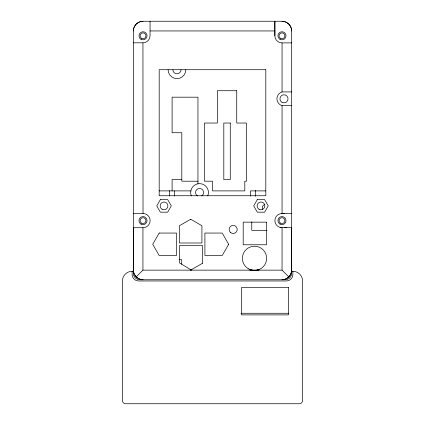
<?xml version="1.0" encoding="UTF-8"?>
<svg xmlns="http://www.w3.org/2000/svg" width="425" height="425" viewBox="0 0 425 425"><rect width="100%" height="100%" fill="white"/><g stroke="black" fill="none" stroke-linecap="round" stroke-linejoin="round"><path stroke-width="0.64" d="M133.333 270.056A9.695 9.695 0 0 0 143.028 279.751C137.838 279.762 133.296 275.267 133.333 270.056L133.333 227.715L143.028 227.726A7.108 7.108 0 0 0 150.137 220.617A7.108 7.108 0 0 0 143.028 213.509L133.333 213.52M280.213 227.497L291.667 227.715L291.667 270.056L291.337 272.568L290.371 274.906L288.851 276.914L282.057 270.141L282.057 227.715A7.098 7.098 0 0 1 274.874 220.702A7.098 7.098 0 0 1 281.887 213.52L284.543 213.52M282.057 213.52L282.057 105.628L280.436 104.959A7.108 7.108 0 0 1 280.436 92.645L282.057 91.912L291.667 91.912M133.333 30.945C133.301 25.755 137.838 21.218 143.028 21.25L281.972 21.25C287.162 21.218 291.699 25.755 291.667 30.945L291.667 273.291A6.46 6.46 0 0 1 285.202 279.751L139.798 279.751A6.46 6.46 0 0 1 133.333 273.291L133.333 30.945A9.695 9.695 0 0 1 143.028 21.25M274.874 35.711L274.863 21.25L274.863 35.79A7.108 7.108 0 0 0 281.972 42.904L291.667 42.888M136.149 276.919L142.943 270.141L251.828 270.141M288.851 276.914L286.817 278.449L284.479 279.411L281.972 279.751A9.695 9.695 0 0 0 291.667 270.056M257.64 270.05L254.506 270.459L251.372 270.05M143.028 213.509L142.943 42.819A7.108 7.108 0 0 0 150.052 35.711L150.052 21.25M284.543 227.726L286.859 227.715M150.052 30.945L274.874 30.945M133.333 42.819L142.943 42.819M282.057 105.628L291.667 105.628M181.804 179.584L172.109 179.584L172.109 190.894M197.96 181.199L181.804 181.199L181.804 132.727L172.109 132.727L172.109 97.187L197.96 97.187L197.96 183.834M159.093 190.894L190.899 190.894M265.71 190.894L250.468 190.894L250.468 196.063M281.887 213.52L291.667 213.52M266.996 230.313L251.759 230.313L251.759 221.914M179.095 259.717L181.725 259.717L181.725 264.244M190.315 270.056L191.638 270.056M249.815 270.056L259.069 270.056M257.183 270.141L282.057 270.141M291.667 271.267L292.878 271.267A9.695 9.695 0 0 1 302.573 280.962L302.573 400.52A3.23 3.23 0 0 1 299.338 403.75L125.662 403.75A3.23 3.23 0 0 1 122.427 400.52L122.427 280.962A9.695 9.695 0 0 1 132.122 271.267L133.333 271.267M240.98 313.273L288.761 313.273M292.878 271.267L292.878 274.502A6.46 6.46 0 0 1 286.413 280.962L138.587 280.962A6.46 6.46 0 0 1 132.122 274.502L132.122 271.267M282.057 42.888L282.057 91.912M255.313 190.432L255.313 196.345M174.532 190.894L174.532 196.063M169.687 190.655L169.687 195.952M142.943 227.715L142.943 270.141M281.972 21.25A9.695 9.695 0 0 1 291.667 30.945M180.997 69.721A4.037 4.037 0 0 1 176.954 73.759A4.037 4.037 0 0 1 172.917 69.721M197.556 196.005A4.037 4.037 0 0 1 196.483 189.911A4.037 4.037 0 0 1 202.667 189.911A4.037 4.037 0 0 1 201.593 196.005M185.842 69.721A8.888 8.888 0 0 1 176.954 78.609A8.888 8.888 0 0 1 168.072 69.721M207.782 195.909A8.888 8.888 0 0 0 199.575 183.621L197.274 183.924A8.888 8.888 0 0 0 190.99 190.209L190.687 192.509A8.888 8.888 0 0 0 191.367 195.909M262.692 209.312A3.23 3.23 0 0 1 264.658 204.574M159.184 233.059L152.724 244.29L159.184 255.515L176.471 255.515L176.471 233.059L159.184 233.059M228.655 244.29L222.195 255.515L204.908 255.515L204.908 233.059L222.195 233.059L228.655 244.29M160.395 199.585L156.761 205.881L160.395 212.176L167.668 212.176L171.302 205.881L167.668 199.585L160.395 199.585M257.332 199.585L253.698 205.881L257.332 212.176L264.605 212.176L268.239 205.881L264.605 199.585L257.332 199.585M190.687 219.247L179.462 225.707L179.462 242.994L201.917 242.994L201.917 225.707L190.687 219.247M202.566 263.24L191.011 269.891L179.462 262.868L179.462 245.581L202.566 245.581L202.566 263.24M265.816 69.721L159.184 69.721L159.184 195.739L265.816 195.739L265.816 69.721M236.736 90.722L217.345 90.722L217.345 123.037L204.42 123.037L204.42 181.199L212.5 181.199L212.5 190.894L244.811 190.894L244.811 181.199L246.426 181.199L246.426 123.037L236.736 123.037L236.736 90.722M230.27 123.037L223.81 123.037L223.81 179.584L230.27 179.584L230.27 123.037M266.459 222.153L243.196 222.153L243.196 244.773L266.459 244.773L266.459 222.153M288.432 287.428L241.581 287.428L241.581 314.893L288.432 314.893L288.432 287.428M279.953 39.291A4.037 4.037 0 0 0 286.009 35.79A4.037 4.037 0 0 0 279.953 32.295A4.037 4.037 0 0 0 279.953 39.291M141.01 39.291A4.037 4.037 0 0 0 147.066 35.79A4.037 4.037 0 0 0 141.01 32.295A4.037 4.037 0 0 0 141.01 39.291M141.01 224.118A4.037 4.037 0 0 0 147.066 220.617A4.037 4.037 0 0 0 141.01 217.122A4.037 4.037 0 0 0 141.01 224.118M279.953 224.118A4.037 4.037 0 0 0 286.009 220.617A4.037 4.037 0 0 0 279.953 217.122A4.037 4.037 0 0 0 279.953 224.118M162.095 209.238A3.878 3.878 0 0 0 167.907 205.881A3.878 3.878 0 0 0 162.095 202.523A3.878 3.878 0 0 0 162.095 209.238M259.032 209.238A3.878 3.878 0 0 0 264.844 205.881A3.878 3.878 0 0 0 259.032 202.523A3.878 3.878 0 0 0 259.032 209.238M230.323 232.278A4.037 4.037 0 0 0 237.081 230.472A4.037 4.037 0 0 0 232.135 225.521A4.037 4.037 0 0 0 230.323 232.278M248.45 268.839A12.118 12.118 0 0 0 266.624 258.347A12.118 12.118 0 0 0 248.45 247.849A12.118 12.118 0 0 0 248.45 268.839M281.972 102.297A4.037 4.037 0 0 0 288.028 98.802A4.037 4.037 0 0 0 281.972 95.306A4.037 4.037 0 0 0 281.972 102.297M280.516 38.314A2.906 2.906 0 0 0 284.877 35.79A2.906 2.906 0 0 0 280.516 33.272A2.906 2.906 0 0 0 280.516 38.314M141.573 38.314A2.906 2.906 0 0 0 145.934 35.79A2.906 2.906 0 0 0 141.573 33.272A2.906 2.906 0 0 0 141.573 38.314M280.516 223.136A2.906 2.906 0 0 0 284.877 220.617A2.906 2.906 0 0 0 280.516 218.099A2.906 2.906 0 0 0 280.516 223.136M141.573 223.136A2.906 2.906 0 0 0 145.934 220.617A2.906 2.906 0 0 0 141.573 218.099A2.906 2.906 0 0 0 141.573 223.136"/></g></svg>
